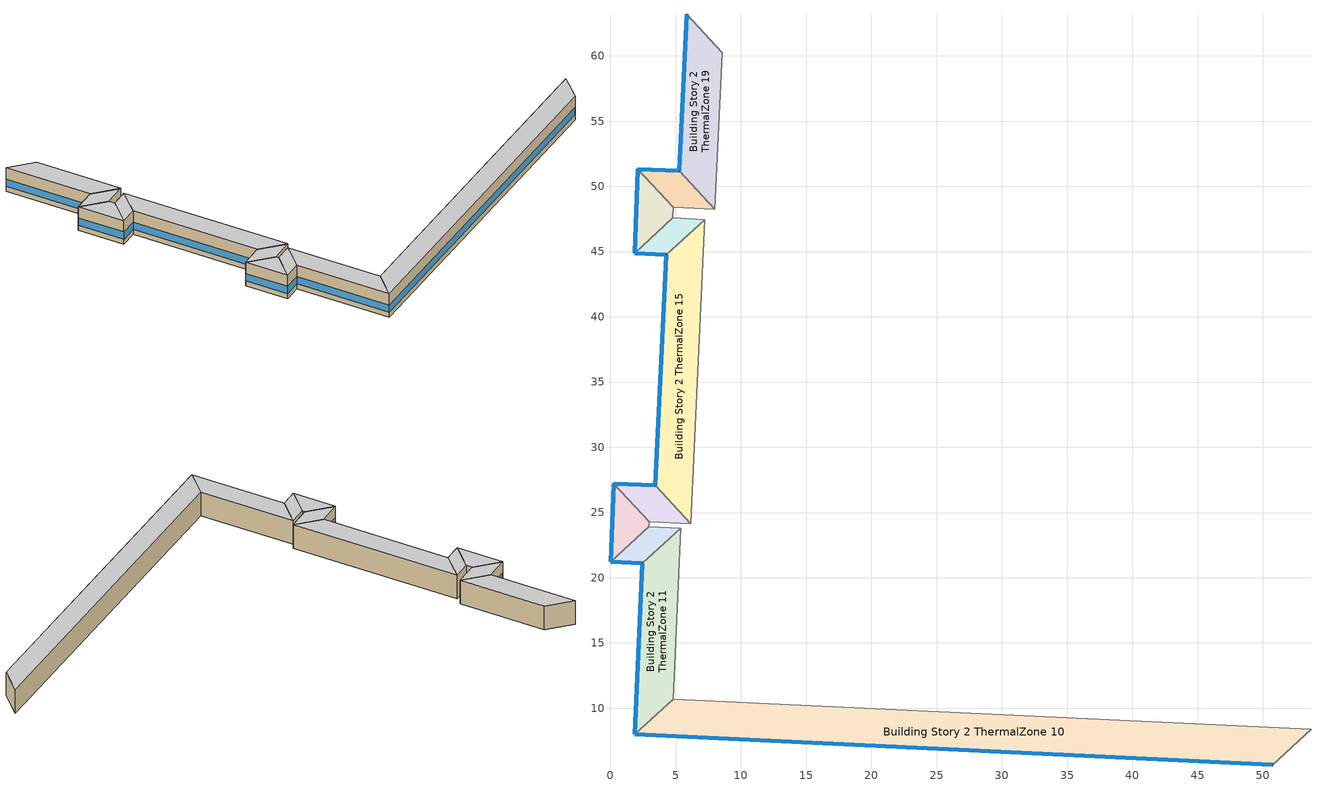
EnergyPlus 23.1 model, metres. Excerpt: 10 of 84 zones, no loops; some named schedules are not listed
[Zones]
Building Story 2 ThermalZone 10
 floor adiabatic (Typical Interior Floor): 50.74,5.66 1.84,8 4.8,10.69 53.69,8.37 z3.6
 wall outside (Typical Insulated Steel Framed Exterior Wall R-12.99): 1.84,8 50.74,5.66 z3.6:7.2
 wall adiabatic (Typical Interior Wall): 50.74,5.66 53.69,8.37 4.8,10.69 1.84,8 z3.6:7.2
 window (U 0.55 SHGC 0.25): 1.87,8 50.72,5.67 z4.36:5.44
 ceiling adiabatic (Typical Interior Ceiling): 53.69,8.37 4.8,10.69 1.84,8 50.74,5.66 z7.2
Building Story 2 ThermalZone 11
 floor adiabatic (Typical Interior Floor): 1.84,8 2.43,21.1 5.38,23.8 4.8,10.69 z3.6
 wall outside (Typical Insulated Steel Framed Exterior Wall R-12.99): 2.43,21.1 1.84,8 z3.6:7.2
 wall adiabatic (Typical Interior Wall): 1.84,8 4.8,10.69 5.38,23.8 2.43,21.1 z3.6:7.2
 window (U 0.55 SHGC 0.25): 2.43,21.08 1.84,8.02 z4.36:5.45
 ceiling adiabatic (Typical Interior Ceiling): 4.8,10.69 5.38,23.8 2.43,21.1 1.84,8 z7.2
Building Story 2 ThermalZone 12
 floor adiabatic (Typical Interior Floor): 2.43,21.1 0,21.21 2.95,23.91 5.38,23.8 z3.6
 wall outside (Typical Insulated Steel Framed Exterior Wall R-12.99): 0,21.21 2.43,21.1 z3.6:7.2
 wall adiabatic (Typical Interior Wall): 2.43,21.1 5.38,23.8 2.95,23.91 0,21.21 z3.6:7.2
 window (U 0.55 SHGC 0.25): 0.03,21.21 2.4,21.1 z4.36:5.47
 ceiling adiabatic (Typical Interior Ceiling): 5.38,23.8 2.95,23.91 0,21.21 2.43,21.1 z7.2
Building Story 2 ThermalZone 13
 floor adiabatic (Typical Interior Ceiling): 0,21.21 0.25,27.21 2.97,24.27 2.95,23.91 z3.6
 wall outside (Typical Insulated Steel Framed Exterior Wall R-12.99): 0.25,27.21 0,21.21 z3.6:7.2
 wall adiabatic (Typical Interior Wall): 0,21.21 2.95,23.91 2.97,24.27 0.25,27.21 z3.6:7.2
 window (U 0.55 SHGC 0.25): 0.25,27.18 0,21.24 z4.36:5.45
 ceiling adiabatic (Typical Interior Ceiling): 2.95,23.91 2.97,24.27 0.25,27.21 0,21.21 z7.2
Building Story 2 ThermalZone 14
 floor adiabatic (Typical Interior Ceiling): 0.25,27.21 3.43,27.1 6.14,24.16 2.97,24.27 z3.6
 wall outside (Typical Insulated Steel Framed Exterior Wall R-12.99): 3.43,27.1 0.25,27.21 z3.6:7.2
 wall adiabatic (Typical Interior Wall): 0.25,27.21 2.97,24.27 6.14,24.16 3.43,27.1 z3.6:7.2
 window (U 0.55 SHGC 0.25): 3.41,27.1 0.28,27.21 z4.36:5.46
 ceiling adiabatic (Typical Interior Ceiling): 2.97,24.27 6.14,24.16 3.43,27.1 0.25,27.21 z7.2
Building Story 2 ThermalZone 15
 floor adiabatic (Typical Interior Ceiling): 3.43,27.1 4.27,44.76 7.23,47.45 6.14,24.16 z3.6
 wall outside (Typical Insulated Steel Framed Exterior Wall R-12.99): 4.27,44.76 3.43,27.1 z3.6:7.2
 wall adiabatic (Typical Interior Wall): 3.43,27.1 6.14,24.16 7.23,47.45 4.27,44.76 z3.6:7.2
 window (U 0.55 SHGC 0.25): 4.27,44.73 3.43,27.12 z4.36:5.45
 ceiling adiabatic (Typical Interior Ceiling): 6.14,24.16 7.23,47.45 4.27,44.76 3.43,27.1 z7.2
Building Story 2 ThermalZone 16
 floor adiabatic (Typical Interior Ceiling): 4.27,44.76 1.84,44.87 4.79,47.57 7.23,47.45 z3.6
 wall outside (Typical Insulated Steel Framed Exterior Wall R-12.99): 1.84,44.87 4.27,44.76 z3.6:7.2
 wall adiabatic (Typical Interior Wall): 4.27,44.76 7.23,47.45 4.79,47.57 1.84,44.87 z3.6:7.2
 window (U 0.55 SHGC 0.25): 1.87,44.87 4.25,44.76 z4.36:5.47
 ceiling adiabatic (Typical Interior Ceiling): 7.23,47.45 4.79,47.57 1.84,44.87 4.27,44.76 z7.2
Building Story 2 ThermalZone 17
 floor adiabatic (Typical Interior Ceiling): 1.84,44.87 2.09,51.31 4.82,48.38 4.79,47.57 z3.6
 wall outside (Typical Insulated Steel Framed Exterior Wall R-12.99): 2.09,51.31 1.84,44.87 z3.6:7.2
 wall adiabatic (Typical Interior Wall): 1.84,44.87 4.79,47.57 4.82,48.38 2.09,51.31 z3.6:7.2
 window (U 0.55 SHGC 0.25): 2.09,51.28 1.84,44.89 z4.36:5.45
 ceiling adiabatic (Typical Interior Ceiling): 4.79,47.57 4.82,48.38 2.09,51.31 1.84,44.87 z7.2
Building Story 2 ThermalZone 18
 floor adiabatic (Typical Interior Ceiling): 2.09,51.31 5.28,51.2 7.98,48.25 4.82,48.38 z3.6
 wall outside (Typical Insulated Steel Framed Exterior Wall R-12.99): 5.28,51.2 2.09,51.31 z3.6:7.2
 wall adiabatic (Typical Interior Wall): 2.09,51.31 4.82,48.38 7.98,48.25 5.28,51.2 z3.6:7.2
 window (U 0.55 SHGC 0.25): 5.25,51.2 2.12,51.31 z4.36:5.46
 ceiling adiabatic (Typical Interior Ceiling): 4.82,48.38 7.98,48.25 5.28,51.2 2.09,51.31 z7.2
Building Story 2 ThermalZone 19
 floor adiabatic (Typical Interior Ceiling): 5.28,51.2 5.86,63.19 8.55,60.23 7.98,48.25 z3.6
 wall outside (Typical Insulated Steel Framed Exterior Wall R-12.99): 5.86,63.19 5.28,51.2 z3.6:7.2
 wall adiabatic (Typical Interior Wall): 5.28,51.2 7.98,48.25 8.55,60.23 5.86,63.19 z3.6:7.2
 window (U 0.55 SHGC 0.25): 5.86,63.17 5.28,51.22 z4.36:5.45
 ceiling adiabatic (Typical Interior Ceiling): 7.98,48.25 8.55,60.23 5.86,63.19 5.28,51.2 z7.2
[Building]
bld_25: Terrain=City
[Site:Location]
Jack Northrop Fld H_CA_USA: Latitude {deg}=41.3128; Longitude {deg}=-105.579; Time Zone {hr}=-8; Elevation {m}=21
[Site:GroundTemperature:FCfactorMethod]
18.8, 14.3, 13.6, 13.2, 13.3, 12.6, 15.3, 15.6, 17.7, 19.4, 19.7, 18.5
[Site:WaterMainsTemperature]
Calculation Method=Correlation; Annual Average Outdoor Air Temperature {C}=8.96667; Maximum Difference In Monthly Average Outdoor Air Temperatures {deltaC}=26.2
[SizingPeriod:DesignDay] Day of Month=21; Dry-Bulb Temperature Range Modifier Type=DefaultMultipliers; Humidity Condition Type=Wetbulb; Barometric Pressure {Pa}=98769; Rain Indicator=No; Snow Indicator=No; Daylight Saving Time Indicator=No; Begin Environment Reset Mode=FullResetAtBeginEnvironment
Name | Month | Day Type | Maximum Dry-Bulb Temperature {C} | Daily Dry-Bulb Temperature Range {deltaC} | Wetbulb or DewPoint at Maximum Dry-Bulb {C} | Wind Speed {m/s} | Wind Direction {deg} | Solar Model Indicator | ASHRAE Clear Sky Optical Depth for Beam Irradiance (taub) | ASHRAE Clear Sky Optical Depth for Diffuse Irradiance (taud) | Sky Clearness
Buffalo Niagara Intl Ap Ann Clg .4% Condns DB=>MWB 1 | 7 | SummerDesignDay | 30.3 | 9.3 | 21.8 | 5.7 | 240 | ASHRAETau | 0.462 | 2.001
Buffalo Niagara Intl Ap Ann Clg .4% Condns WB=>MDB 1 | 7 | SummerDesignDay | 27.8 | 9.3 | 23.8 | 5.7 | 240 | ASHRAETau | 0.462 | 2.001
Buffalo Niagara Intl Ap Ann Htg 99.6% Condns DB 1 | 1 | WinterDesignDay | -16.3 | 0 | -16.3 | 5.1 | 270 | ASHRAEClearSky |  |  | 0
[Material] Thermal Absorptance=0.9; Solar Absorptance=0.7
Name | Roughness | Thickness {m} | Conductivity {W/m-K} | Density {kg/m3} | Specific Heat {J/kg-K} | Visible Absorptance
100mm Normalweight concrete floor | MediumRough | 0.1016 | 2.31045 | 2322 | 832.557 | 0.7
25mm Stucco | Smooth | 0.0254 | 0.72 | 1856 | 840 | 0.7
5/8 in. Gypsum Board | MediumSmooth | 0.0159 | 0.16 | 800 | 1090 | 0.7
G01 13mm gypsum board | Smooth | 0.0127 | 0.160031 | 800.001 | 1090.73 | 0.5
Std Wood 6inch 1; Std Wood 6inch 2 | MediumSmooth | 0.15 | 0.12 | 540 | 1210 | 0.7
[Material:NoMass] Roughness=Smooth; Thermal Absorptance=0.9; Solar Absorptance=0.7
Name | Thermal Resistance {m2-K/W} | Visible Absorptance
CP02 CARPET PAD | 0.21648 | 0.8
Typical Insulation R-10.81 | 1.90342 | 0.7
[WindowMaterial:Gas]
Gap_1_W_0_0032: Gas Type=Air; Thickness {m}=0.0032
[WindowMaterial:Glazing] Optical Data Type=SpectralAverage; Infrared Transmittance at Normal Incidence=0; Back Side Infrared Hemispherical Emissivity=0.84; Conductivity {W/m-K}=1; Dirt Correction Factor for Solar and Visible Transmittance=1; Solar Diffusing=No
Name | Thickness {m} | Solar Transmittance at Normal Incidence | Front Side Solar Reflectance at Normal Incidence | Back Side Solar Reflectance at Normal Incidence | Visible Transmittance at Normal Incidence | Front Side Visible Reflectance at Normal Incidence | Back Side Visible Reflectance at Normal Incidence | Front Side Infrared Hemispherical Emissivity
Glass_2022F_LayerAvg | 0.0039 | 0.355897 | 0.394095 | 0.265645 | 0.677694 | 0.042734 | 0.05547 | 0.046
Glass_2175_LayerAvg | 0.0086 | 0.167758 | 0.217606 | 0.437978 | 0.416044 | 0.078729 | 0.10654 | 0.84
[Construction]
InteriorFurnishings 1: Std Wood 6inch 1
InteriorFurnishings 2: Std Wood 6inch 2
Typical Insulated Steel Framed Exterior Wall R-12.99: 25mm Stucco, 5/8 in. Gypsum Board, Typical Insulation R-10.81, 5/8 in. Gypsum Board
Typical Interior Ceiling: CP02 CARPET PAD, 100mm Normalweight concrete floor
Typical Interior Floor: 100mm Normalweight concrete floor, CP02 CARPET PAD
Typical Interior Wall: G01 13mm gypsum board, G01 13mm gypsum board
U 0.55 SHGC 0.25: Glass_2175_LayerAvg, Gap_1_W_0_0032, Glass_2022F_LayerAvg
[Zone] Multiplier=1; Part of Total Floor Area=Yes
Building Story 2 ThermalZone 10; Building Story 2 ThermalZone 11; Building Story 2 ThermalZone 12; Building Story 2 ThermalZone 13; Building Story 2 ThermalZone 14; Building Story 2 ThermalZone 15; Building Story 2 ThermalZone 16; Building Story 2 ThermalZone 17; Building Story 2 ThermalZone 18; Building Story 2 ThermalZone 19
[Space] Space Type=Story Mid Blended Space Type
Name | Zone
Building Story 2 Space 10 | Building Story 2 ThermalZone 10
Building Story 2 Space 11 | Building Story 2 ThermalZone 11
Building Story 2 Space 12 | Building Story 2 ThermalZone 12
Building Story 2 Space 13 | Building Story 2 ThermalZone 13
Building Story 2 Space 14 | Building Story 2 ThermalZone 14
Building Story 2 Space 15 | Building Story 2 ThermalZone 15
Building Story 2 Space 16 | Building Story 2 ThermalZone 16
Building Story 2 Space 17 | Building Story 2 ThermalZone 17
Building Story 2 Space 18 | Building Story 2 ThermalZone 18
Building Story 2 Space 19 | Building Story 2 ThermalZone 19
[SpaceList]
Story Mid Blended Space Type: Building Story 2 Space 4, Building Story 2 Space 11, Building Story 2 Space 20, Building Story 2 Space 16, Building Story 2 Space 5, Building Story 2 Space 17, Building Story 2 Space 15, Building Story 2 Space 19, Building Story 2 Space 18, Building Story 2 Space 14, Building Story 2 Space 7, Building Story 2 Space 13, Building Story 2 Space 10, Building Story 2 Space 12, Building Story 2 Space 9, Building Story 2 Space 6, Building Story 2 Space 3, Building Story 2 Space 2, Building Story 2 Space, Building Story 2 Space 8, Building Story 2 Space 1
[InternalMass]
Name | Construction | Zone or ZoneList | Space or SpaceList | Surface Area {m2}
Building Story 2 Space 11 SecondarySchool Classroom A  - Story Mid Mass; Building Story 2 Space 11 SecondarySchool Classroom C  - Story Mid Mass | InteriorFurnishings 1 | Building Story 2 ThermalZone 11 | Building Story 2 Space 11 | 16.2083
Building Story 2 Space 16 SecondarySchool Classroom A  - Story Mid Mass; Building Story 2 Space 16 SecondarySchool Classroom C  - Story Mid Mass | InteriorFurnishings 1 | Building Story 2 ThermalZone 16 | Building Story 2 Space 16 | 3.01833
Building Story 2 Space 17 SecondarySchool Classroom A  - Story Mid Mass; Building Story 2 Space 17 SecondarySchool Classroom C  - Story Mid Mass | InteriorFurnishings 1 | Building Story 2 ThermalZone 17 | Building Story 2 Space 17 | 4.48636
Building Story 2 Space 15 SecondarySchool Classroom A  - Story Mid Mass; Building Story 2 Space 15 SecondarySchool Classroom C  - Story Mid Mass | InteriorFurnishings 1 | Building Story 2 ThermalZone 15 | Building Story 2 Space 15 | 25.3657
Building Story 2 Space 19 SecondarySchool Classroom A  - Story Mid Mass; Building Story 2 Space 19 SecondarySchool Classroom C  - Story Mid Mass | InteriorFurnishings 1 | Building Story 2 ThermalZone 19 | Building Story 2 Space 19 | 14.8504
Building Story 2 Space 18 SecondarySchool Classroom A  - Story Mid Mass; Building Story 2 Space 18 SecondarySchool Classroom C  - Story Mid Mass | InteriorFurnishings 1 | Building Story 2 ThermalZone 18 | Building Story 2 Space 18 | 3.92964
Building Story 2 Space 14 SecondarySchool Classroom A  - Story Mid Mass; Building Story 2 Space 14 SecondarySchool Classroom C  - Story Mid Mass | InteriorFurnishings 1 | Building Story 2 ThermalZone 14 | Building Story 2 Space 14 | 3.93862
Building Story 2 Space 13 SecondarySchool Classroom A  - Story Mid Mass; Building Story 2 Space 13 SecondarySchool Classroom C  - Story Mid Mass | InteriorFurnishings 1 | Building Story 2 ThermalZone 13 | Building Story 2 Space 13 | 3.9371
Building Story 2 Space 10 SecondarySchool Classroom A  - Story Mid Mass; Building Story 2 Space 10 SecondarySchool Classroom C  - Story Mid Mass | InteriorFurnishings 1 | Building Story 2 ThermalZone 10 | Building Story 2 Space 10 | 60.6122
Building Story 2 Space 12 SecondarySchool Classroom A  - Story Mid Mass; Building Story 2 Space 12 SecondarySchool Classroom C  - Story Mid Mass | InteriorFurnishings 1 | Building Story 2 ThermalZone 12 | Building Story 2 Space 12 | 3.00847
Building Story 2 Space 11 SecondarySchool Classroom A end_a - Story Mid Mass; Building Story 2 Space 11 SecondarySchool Classroom C end_a - Story Mid Mass | InteriorFurnishings 1 | Building Story 2 ThermalZone 11 | Building Story 2 Space 11 | 1.27225
Building Story 2 Space 16 SecondarySchool Classroom A end_a - Story Mid Mass; Building Story 2 Space 16 SecondarySchool Classroom C end_a - Story Mid Mass | InteriorFurnishings 1 | Building Story 2 ThermalZone 16 | Building Story 2 Space 16 | 0.236921
Building Story 2 Space 17 SecondarySchool Classroom A end_a - Story Mid Mass; Building Story 2 Space 17 SecondarySchool Classroom C end_a - Story Mid Mass | InteriorFurnishings 1 | Building Story 2 ThermalZone 17 | Building Story 2 Space 17 | 0.352152
Building Story 2 Space 15 SecondarySchool Classroom A end_a - Story Mid Mass; Building Story 2 Space 15 SecondarySchool Classroom C end_a - Story Mid Mass | InteriorFurnishings 1 | Building Story 2 ThermalZone 15 | Building Story 2 Space 15 | 1.99106
Building Story 2 Space 19 SecondarySchool Classroom A end_a - Story Mid Mass; Building Story 2 Space 19 SecondarySchool Classroom C end_a - Story Mid Mass | InteriorFurnishings 1 | Building Story 2 ThermalZone 19 | Building Story 2 Space 19 | 1.16567
Building Story 2 Space 18 SecondarySchool Classroom A end_a - Story Mid Mass; Building Story 2 Space 18 SecondarySchool Classroom C end_a - Story Mid Mass | InteriorFurnishings 1 | Building Story 2 ThermalZone 18 | Building Story 2 Space 18 | 0.308453
Building Story 2 Space 14 SecondarySchool Classroom A end_a - Story Mid Mass; Building Story 2 Space 14 SecondarySchool Classroom C end_a - Story Mid Mass | InteriorFurnishings 1 | Building Story 2 ThermalZone 14 | Building Story 2 Space 14 | 0.309158
Building Story 2 Space 13 SecondarySchool Classroom A end_a - Story Mid Mass; Building Story 2 Space 13 SecondarySchool Classroom C end_a - Story Mid Mass | InteriorFurnishings 1 | Building Story 2 ThermalZone 13 | Building Story 2 Space 13 | 0.309039
Building Story 2 Space 10 SecondarySchool Classroom A end_a - Story Mid Mass; Building Story 2 Space 10 SecondarySchool Classroom C end_a - Story Mid Mass | InteriorFurnishings 1 | Building Story 2 ThermalZone 10 | Building Story 2 Space 10 | 4.7577
Building Story 2 Space 12 SecondarySchool Classroom A end_a - Story Mid Mass; Building Story 2 Space 12 SecondarySchool Classroom C end_a - Story Mid Mass | InteriorFurnishings 1 | Building Story 2 ThermalZone 12 | Building Story 2 Space 12 | 0.236147
Building Story 2 Space 11 SecondarySchool Corridor B  - Story Mid Mass | InteriorFurnishings 1 | Building Story 2 ThermalZone 11 | Building Story 2 Space 11 | 22.8547
Building Story 2 Space 16 SecondarySchool Corridor B  - Story Mid Mass | InteriorFurnishings 1 | Building Story 2 ThermalZone 16 | Building Story 2 Space 16 | 4.25603
Building Story 2 Space 17 SecondarySchool Corridor B  - Story Mid Mass | InteriorFurnishings 1 | Building Story 2 ThermalZone 17 | Building Story 2 Space 17 | 6.32604
Building Story 2 Space 15 SecondarySchool Corridor B  - Story Mid Mass | InteriorFurnishings 1 | Building Story 2 ThermalZone 15 | Building Story 2 Space 15 | 35.7672
Building Story 2 Space 19 SecondarySchool Corridor B  - Story Mid Mass | InteriorFurnishings 1 | Building Story 2 ThermalZone 19 | Building Story 2 Space 19 | 20.94
Building Story 2 Space 18 SecondarySchool Corridor B  - Story Mid Mass | InteriorFurnishings 1 | Building Story 2 ThermalZone 18 | Building Story 2 Space 18 | 5.54103
Building Story 2 Space 14 SecondarySchool Corridor B  - Story Mid Mass | InteriorFurnishings 1 | Building Story 2 ThermalZone 14 | Building Story 2 Space 14 | 5.5537
Building Story 2 Space 13 SecondarySchool Corridor B  - Story Mid Mass | InteriorFurnishings 1 | Building Story 2 ThermalZone 13 | Building Story 2 Space 13 | 5.55155
Building Story 2 Space 10 SecondarySchool Corridor B  - Story Mid Mass | InteriorFurnishings 1 | Building Story 2 ThermalZone 10 | Building Story 2 Space 10 | 85.4671
Building Story 2 Space 12 SecondarySchool Corridor B  - Story Mid Mass | InteriorFurnishings 1 | Building Story 2 ThermalZone 12 | Building Story 2 Space 12 | 4.24214
Building Story 2 Space 11 SecondarySchool Corridor B end_a - Story Mid Mass | InteriorFurnishings 1 | Building Story 2 ThermalZone 11 | Building Story 2 Space 11 | 1.79396
Building Story 2 Space 16 SecondarySchool Corridor B end_a - Story Mid Mass | InteriorFurnishings 1 | Building Story 2 ThermalZone 16 | Building Story 2 Space 16 | 0.334073
Building Story 2 Space 17 SecondarySchool Corridor B end_a - Story Mid Mass | InteriorFurnishings 1 | Building Story 2 ThermalZone 17 | Building Story 2 Space 17 | 0.496557
Building Story 2 Space 15 SecondarySchool Corridor B end_a - Story Mid Mass | InteriorFurnishings 1 | Building Story 2 ThermalZone 15 | Building Story 2 Space 15 | 2.80752
Building Story 2 Space 19 SecondarySchool Corridor B end_a - Story Mid Mass | InteriorFurnishings 1 | Building Story 2 ThermalZone 19 | Building Story 2 Space 19 | 1.64367
Building Story 2 Space 18 SecondarySchool Corridor B end_a - Story Mid Mass | InteriorFurnishings 1 | Building Story 2 ThermalZone 18 | Building Story 2 Space 18 | 0.434938
Building Story 2 Space 14 SecondarySchool Corridor B end_a - Story Mid Mass | InteriorFurnishings 1 | Building Story 2 ThermalZone 14 | Building Story 2 Space 14 | 0.435933
Building Story 2 Space 13 SecondarySchool Corridor B end_a - Story Mid Mass | InteriorFurnishings 1 | Building Story 2 ThermalZone 13 | Building Story 2 Space 13 | 0.435764
Building Story 2 Space 10 SecondarySchool Corridor B end_a - Story Mid Mass | InteriorFurnishings 1 | Building Story 2 ThermalZone 10 | Building Story 2 Space 10 | 6.70866
Building Story 2 Space 12 SecondarySchool Corridor B end_a - Story Mid Mass | InteriorFurnishings 1 | Building Story 2 ThermalZone 12 | Building Story 2 Space 12 | 0.332983
Building Story 2 Space 11 SecondarySchool Gym A  - Story Mid Mass; Building Story 2 Space 11 SecondarySchool Gym C  - Story Mid Mass | InteriorFurnishings 1 | Building Story 2 ThermalZone 11 | Building Story 2 Space 11 | 0.906432
Building Story 2 Space 16 SecondarySchool Gym A  - Story Mid Mass; Building Story 2 Space 16 SecondarySchool Gym C  - Story Mid Mass | InteriorFurnishings 1 | Building Story 2 ThermalZone 16 | Building Story 2 Space 16 | 0.168797
Building Story 2 Space 17 SecondarySchool Gym A  - Story Mid Mass; Building Story 2 Space 17 SecondarySchool Gym C  - Story Mid Mass | InteriorFurnishings 1 | Building Story 2 ThermalZone 17 | Building Story 2 Space 17 | 0.250895
Building Story 2 Space 15 SecondarySchool Gym A  - Story Mid Mass; Building Story 2 Space 15 SecondarySchool Gym C  - Story Mid Mass | InteriorFurnishings 1 | Building Story 2 ThermalZone 15 | Building Story 2 Space 15 | 1.41855
Building Story 2 Space 19 SecondarySchool Gym A  - Story Mid Mass; Building Story 2 Space 19 SecondarySchool Gym C  - Story Mid Mass | InteriorFurnishings 1 | Building Story 2 ThermalZone 19 | Building Story 2 Space 19 | 0.830495
Building Story 2 Space 18 SecondarySchool Gym A  - Story Mid Mass; Building Story 2 Space 18 SecondarySchool Gym C  - Story Mid Mass | InteriorFurnishings 1 | Building Story 2 ThermalZone 18 | Building Story 2 Space 18 | 0.219761
Building Story 2 Space 14 SecondarySchool Gym A  - Story Mid Mass; Building Story 2 Space 14 SecondarySchool Gym C  - Story Mid Mass | InteriorFurnishings 1 | Building Story 2 ThermalZone 14 | Building Story 2 Space 14 | 0.220264
Building Story 2 Space 13 SecondarySchool Gym A  - Story Mid Mass; Building Story 2 Space 13 SecondarySchool Gym C  - Story Mid Mass | InteriorFurnishings 1 | Building Story 2 ThermalZone 13 | Building Story 2 Space 13 | 0.220178
Building Story 2 Space 10 SecondarySchool Gym A  - Story Mid Mass; Building Story 2 Space 10 SecondarySchool Gym C  - Story Mid Mass | InteriorFurnishings 1 | Building Story 2 ThermalZone 10 | Building Story 2 Space 10 | 3.38968
Building Story 2 Space 12 SecondarySchool Gym A  - Story Mid Mass; Building Story 2 Space 12 SecondarySchool Gym C  - Story Mid Mass | InteriorFurnishings 1 | Building Story 2 ThermalZone 12 | Building Story 2 Space 12 | 0.168246
Building Story 2 Space 11 SecondarySchool Gym A end_b - Story Mid Mass; Building Story 2 Space 11 SecondarySchool Gym C end_b - Story Mid Mass | InteriorFurnishings 1 | Building Story 2 ThermalZone 11 | Building Story 2 Space 11 | 0.380009
Building Story 2 Space 16 SecondarySchool Gym A end_b - Story Mid Mass; Building Story 2 Space 16 SecondarySchool Gym C end_b - Story Mid Mass | InteriorFurnishings 1 | Building Story 2 ThermalZone 16 | Building Story 2 Space 16 | 0.0707659
Building Story 2 Space 17 SecondarySchool Gym A end_b - Story Mid Mass; Building Story 2 Space 17 SecondarySchool Gym C end_b - Story Mid Mass | InteriorFurnishings 1 | Building Story 2 ThermalZone 17 | Building Story 2 Space 17 | 0.105184
Building Story 2 Space 15 SecondarySchool Gym A end_b - Story Mid Mass; Building Story 2 Space 15 SecondarySchool Gym C end_b - Story Mid Mass | InteriorFurnishings 1 | Building Story 2 ThermalZone 15 | Building Story 2 Space 15 | 0.594709
Building Story 2 Space 19 SecondarySchool Gym A end_b - Story Mid Mass; Building Story 2 Space 19 SecondarySchool Gym C end_b - Story Mid Mass | InteriorFurnishings 1 | Building Story 2 ThermalZone 19 | Building Story 2 Space 19 | 0.348174
Building Story 2 Space 18 SecondarySchool Gym A end_b - Story Mid Mass; Building Story 2 Space 18 SecondarySchool Gym C end_b - Story Mid Mass | InteriorFurnishings 1 | Building Story 2 ThermalZone 18 | Building Story 2 Space 18 | 0.0921318
Building Story 2 Space 14 SecondarySchool Gym A end_b - Story Mid Mass; Building Story 2 Space 14 SecondarySchool Gym C end_b - Story Mid Mass | InteriorFurnishings 1 | Building Story 2 ThermalZone 14 | Building Story 2 Space 14 | 0.0923425
Building Story 2 Space 13 SecondarySchool Gym A end_b - Story Mid Mass; Building Story 2 Space 13 SecondarySchool Gym C end_b - Story Mid Mass | InteriorFurnishings 1 | Building Story 2 ThermalZone 13 | Building Story 2 Space 13 | 0.0923067
Building Story 2 Space 10 SecondarySchool Gym A end_b - Story Mid Mass; Building Story 2 Space 10 SecondarySchool Gym C end_b - Story Mid Mass | InteriorFurnishings 1 | Building Story 2 ThermalZone 10 | Building Story 2 Space 10 | 1.42108
Building Story 2 Space 12 SecondarySchool Gym A end_b - Story Mid Mass; Building Story 2 Space 12 SecondarySchool Gym C end_b - Story Mid Mass | InteriorFurnishings 1 | Building Story 2 ThermalZone 12 | Building Story 2 Space 12 | 0.0705348
Building Story 2 Space 11 SecondarySchool Gym B  - Story Mid Mass | InteriorFurnishings 1 | Building Story 2 ThermalZone 11 | Building Story 2 Space 11 | 8.53564
Building Story 2 Space 16 SecondarySchool Gym B  - Story Mid Mass | InteriorFurnishings 1 | Building Story 2 ThermalZone 16 | Building Story 2 Space 16 | 1.58952
Building Story 2 Space 17 SecondarySchool Gym B  - Story Mid Mass | InteriorFurnishings 1 | Building Story 2 ThermalZone 17 | Building Story 2 Space 17 | 2.36261
Building Story 2 Space 15 SecondarySchool Gym B  - Story Mid Mass | InteriorFurnishings 1 | Building Story 2 ThermalZone 15 | Building Story 2 Space 15 | 13.3581
Building Story 2 Space 19 SecondarySchool Gym B  - Story Mid Mass | InteriorFurnishings 1 | Building Story 2 ThermalZone 19 | Building Story 2 Space 19 | 7.82056
Building Story 2 Space 18 SecondarySchool Gym B  - Story Mid Mass | InteriorFurnishings 1 | Building Story 2 ThermalZone 18 | Building Story 2 Space 18 | 2.06943
Building Story 2 Space 14 SecondarySchool Gym B  - Story Mid Mass | InteriorFurnishings 1 | Building Story 2 ThermalZone 14 | Building Story 2 Space 14 | 2.07416
Building Story 2 Space 13 SecondarySchool Gym B  - Story Mid Mass | InteriorFurnishings 1 | Building Story 2 ThermalZone 13 | Building Story 2 Space 13 | 2.07336
Building Story 2 Space 10 SecondarySchool Gym B  - Story Mid Mass | InteriorFurnishings 1 | Building Story 2 ThermalZone 10 | Building Story 2 Space 10 | 31.9197
Building Story 2 Space 12 SecondarySchool Gym B  - Story Mid Mass | InteriorFurnishings 1 | Building Story 2 ThermalZone 12 | Building Story 2 Space 12 | 1.58433
Building Story 2 Space 11 SecondarySchool Gym B end_b - Story Mid Mass | InteriorFurnishings 1 | Building Story 2 ThermalZone 11 | Building Story 2 Space 11 | 3.57845
Building Story 2 Space 16 SecondarySchool Gym B end_b - Story Mid Mass | InteriorFurnishings 1 | Building Story 2 ThermalZone 16 | Building Story 2 Space 16 | 0.666384
Building Story 2 Space 17 SecondarySchool Gym B end_b - Story Mid Mass | InteriorFurnishings 1 | Building Story 2 ThermalZone 17 | Building Story 2 Space 17 | 0.990493
Building Story 2 Space 15 SecondarySchool Gym B end_b - Story Mid Mass | InteriorFurnishings 1 | Building Story 2 ThermalZone 15 | Building Story 2 Space 15 | 5.60021
Building Story 2 Space 19 SecondarySchool Gym B end_b - Story Mid Mass | InteriorFurnishings 1 | Building Story 2 ThermalZone 19 | Building Story 2 Space 19 | 3.27866
Building Story 2 Space 18 SecondarySchool Gym B end_b - Story Mid Mass | InteriorFurnishings 1 | Building Story 2 ThermalZone 18 | Building Story 2 Space 18 | 0.867581
Building Story 2 Space 14 SecondarySchool Gym B end_b - Story Mid Mass | InteriorFurnishings 1 | Building Story 2 ThermalZone 14 | Building Story 2 Space 14 | 0.869565
Building Story 2 Space 13 SecondarySchool Gym B end_b - Story Mid Mass | InteriorFurnishings 1 | Building Story 2 ThermalZone 13 | Building Story 2 Space 13 | 0.869228
Building Story 2 Space 10 SecondarySchool Gym B end_b - Story Mid Mass | InteriorFurnishings 1 | Building Story 2 ThermalZone 10 | Building Story 2 Space 10 | 13.3819
Building Story 2 Space 12 SecondarySchool Gym B end_b - Story Mid Mass | InteriorFurnishings 1 | Building Story 2 ThermalZone 12 | Building Story 2 Space 12 | 0.664208
Building Story 2 Space 10 Mass | InteriorFurnishings 2 | Building Story 2 ThermalZone 10 | Building Story 2 Space 10 | 277.839
Building Story 2 Space 11 Mass | InteriorFurnishings 2 | Building Story 2 ThermalZone 11 | Building Story 2 Space 11 | 74.2967
Building Story 2 Space 12 Mass | InteriorFurnishings 2 | Building Story 2 ThermalZone 12 | Building Story 2 Space 12 | 13.7905
Building Story 2 Space 13 Mass | InteriorFurnishings 2 | Building Story 2 ThermalZone 13 | Building Story 2 Space 13 | 18.0471
Building Story 2 Space 14 Mass | InteriorFurnishings 2 | Building Story 2 ThermalZone 14 | Building Story 2 Space 14 | 18.0541
Building Story 2 Space 15 Mass | InteriorFurnishings 2 | Building Story 2 ThermalZone 15 | Building Story 2 Space 15 | 116.273
Building Story 2 Space 16 Mass | InteriorFurnishings 2 | Building Story 2 ThermalZone 16 | Building Story 2 Space 16 | 13.8356
Building Story 2 Space 17 Mass | InteriorFurnishings 2 | Building Story 2 ThermalZone 17 | Building Story 2 Space 17 | 20.5649
Building Story 2 Space 18 Mass | InteriorFurnishings 2 | Building Story 2 ThermalZone 18 | Building Story 2 Space 18 | 18.013
Building Story 2 Space 19 Mass | InteriorFurnishings 2 | Building Story 2 ThermalZone 19 | Building Story 2 Space 19 | 68.0724
[Lights] Zone or ZoneList or Space or SpaceList=Story Mid Blended Space Type; Design Level Calculation Method=Watts/Area; Return Air Fraction=0; Fraction Radiant=0.37; Fraction Visible=0.2; Fraction Replaceable=1
Name | Schedule | Watts per Zone Floor Area {W/m2}
SecondarySchool Classroom Lights 1 | SchoolSecondary BLDG_LIGHT_CLASSROOM_SCH_2013 | 6.28069
SecondarySchool Corridor Lights 1 | SchoolSecondary BLDG_LIGHT_CORRIDOR_SCH_2013 | 2.35688
SecondarySchool Gym Lights 2 | SchoolSecondary BLDG_LIGHT_GYM_SCH_2013 | 1.53202
[People] Zone or ZoneList or Space or SpaceList=Story Mid Blended Space Type; Number of People Calculation Method=People/Area; Fraction Radiant=0.3; Activity Level Schedule=SchoolSecondary ACTIVITY_SCH; Enable ASHRAE 55 Comfort Warnings=Yes; Mean Radiant Temperature Calculation Type=ZoneAveraged; Work Efficiency Schedule=Work Efficiency Schedule; Clothing Insulation Schedule=Clothing Schedule; Air Velocity Schedule=Air Velocity Schedule; Thermal Comfort Model 1 Type=Fanger
Name | Number of People Schedule | People per Floor Area {person/m2}
SecondarySchool Classroom People 1 | SchoolSecondary BLDG_OCC_SCH | 0.177277
SecondarySchool Gym People 2 | SchoolSecondary BLDG_OCC_SCH_Gym | 0.0638343
[ElectricEquipment] Zone or ZoneList or Space or SpaceList=Story Mid Blended Space Type; Schedule=SchoolSecondary BLDG_EQUIP_SCH_2013; Design Level Calculation Method=Watts/Area; Fraction Latent=0; Fraction Radiant=0.5; Fraction Lost=0
Name | Watts per Zone Floor Area {W/m2}
SecondarySchool Classroom Elec Equip 1 | 4.70545
SecondarySchool Corridor Elec Equip 1 | 1.32128
SecondarySchool Gym Elec Equip 2 | 0.978793
[ZoneInfiltration:DesignFlowRate] Zone or ZoneList or Space or SpaceList=Story Mid Blended Space Type; Schedule=Always On Discrete; Design Flow Rate Calculation Method=Flow/ExteriorArea; Constant Term Coefficient=0; Temperature Term Coefficient=0; Velocity Term Coefficient=0.224; Velocity Squared Term Coefficient=0
Name | Flow Rate per Exterior Surface Area {m3/s-m2}
SecondarySchool Classroom A  - Story Mid Infiltration; SecondarySchool Classroom C  - Story Mid Infiltration | 0.000127116
SecondarySchool Classroom A end_a - Story Mid Infiltration; SecondarySchool Classroom C end_a - Story Mid Infiltration | 4.33833e-05
SecondarySchool Corridor B end_a - Story Mid Infiltration | 4.71038e-05
SecondarySchool Gym A  - Story Mid Infiltration; SecondarySchool Gym C  - Story Mid Infiltration | 2.38001e-05
SecondarySchool Gym A end_b - Story Mid Infiltration; SecondarySchool Gym C end_b - Story Mid Infiltration | 1.99557e-05
SecondarySchool Gym B end_b - Story Mid Infiltration | 9.39589e-05
[Daylighting:Controls] Lighting Control Type=Stepped; Minimum Input Power Fraction for Continuous or ContinuousOff Dimming Control=0.3; Minimum Light Output Fraction for Continuous or ContinuousOff Dimming Control=0.2; Number of Stepped Control Steps=3; Probability Lighting will be Reset When Needed in Manual Stepped Control=1; Glare Calculation Azimuth Angle of View Direction Clockwise from Zone y-Axis {deg}=-0; Maximum Allowable Discomfort Glare Index=22; Illuminance Setpoint at Reference Point 1 {lux}=215; Illuminance Setpoint at Reference Point 2 {lux}=215
Name | Zone or Space | Glare Calculation Daylighting Reference Point | Daylighting Reference Point 1 | Fraction of Lights Controlled by Reference Point 1 | Daylighting Reference Point 2 | Fraction of Lights Controlled by Reference Point 2
Building Story 2 ThermalZone 10 DaylightingControls | Building Story 2 ThermalZone 10 | Building Story 2 Space 10 Daylt Sensor 1 | Building Story 2 Space 10 Daylt Sensor 1 | 0.646 | Building Story 2 Space 10 Daylt Sensor 2 | 0.34
Building Story 2 ThermalZone 11 DaylightingControls | Building Story 2 ThermalZone 11 | Building Story 2 Space 11 Daylt Sensor 1 | Building Story 2 Space 11 Daylt Sensor 1 | 0.64 | Building Story 2 Space 11 Daylt Sensor 2 | 0.31
Building Story 2 ThermalZone 15 DaylightingControls | Building Story 2 ThermalZone 15 | Building Story 2 Space 15 Daylt Sensor 1 | Building Story 2 Space 15 Daylt Sensor 1 | 0.604 | Building Story 2 Space 15 Daylt Sensor 2 | 0.332
Building Story 2 ThermalZone 19 DaylightingControls | Building Story 2 ThermalZone 19 | Building Story 2 Space 19 Daylt Sensor 1 | Building Story 2 Space 19 Daylt Sensor 1 | 0.638 | Building Story 2 Space 19 Daylt Sensor 2 | 0.308
[Exterior:Lights] Control Option=AstronomicalClock
Name | Schedule | Design Level {W}
Building Facades | Schedule Ruleset 1 | 1284.38
Main Entries | Schedule Ruleset 2 | 422.308
Other Doors | Schedule Ruleset 2 | 939.635
Parking Areas and Drives | Schedule Ruleset 2 | 16806.6
[Schedule:Week:Daily]
SchoolSecondary BLDG_LIGHT_CLASSROOM_SCH_2013 Week Rule - Jan1-Jan3: SchoolSecondary BLDG_LIGHT_CLASSROOM_SCH_2013 Wkdy Day, SchoolSecondary BLDG_LIGHT_CLASSROOM_SCH_2013 Wkdy Day, SchoolSecondary BLDG_LIGHT_CLASSROOM_SCH_2013 Wkdy Day, SchoolSecondary BLDG_LIGHT_CLASSROOM_SCH_2013 Wkdy Day, SchoolSecondary BLDG_LIGHT_CLASSROOM_SCH_2013 Wkdy Day, SchoolSecondary BLDG_LIGHT_CLASSROOM_SCH_2013 Wkdy Day, SchoolSecondary BLDG_LIGHT_CLASSROOM_SCH_2013 Wknd Day, SchoolSecondary BLDG_LIGHT_CLASSROOM_SCH_2013 Default, SchoolSecondary BLDG_LIGHT_CLASSROOM_SCH_2013 Summer Design Day, SchoolSecondary BLDG_LIGHT_CLASSROOM_SCH_2013 Winter Design Day, SchoolSecondary BLDG_LIGHT_CLASSROOM_SCH_2013 Default, SchoolSecondary BLDG_LIGHT_CLASSROOM_SCH_2013 Default
SchoolSecondary BLDG_LIGHT_CLASSROOM_SCH_2013 Week Rule - Jan4-Jun27: SchoolSecondary BLDG_LIGHT_CLASSROOM_SCH_2013 Wknd Day, SchoolSecondary BLDG_LIGHT_CLASSROOM_SCH_2013 Wkdy Day, SchoolSecondary BLDG_LIGHT_CLASSROOM_SCH_2013 Wkdy Day, SchoolSecondary BLDG_LIGHT_CLASSROOM_SCH_2013 Wkdy Day, SchoolSecondary BLDG_LIGHT_CLASSROOM_SCH_2013 Wkdy Day, SchoolSecondary BLDG_LIGHT_CLASSROOM_SCH_2013 Wkdy Day, SchoolSecondary BLDG_LIGHT_CLASSROOM_SCH_2013 Wknd Day, SchoolSecondary BLDG_LIGHT_CLASSROOM_SCH_2013 Default, SchoolSecondary BLDG_LIGHT_CLASSROOM_SCH_2013 Summer Design Day, SchoolSecondary BLDG_LIGHT_CLASSROOM_SCH_2013 Winter Design Day, SchoolSecondary BLDG_LIGHT_CLASSROOM_SCH_2013 Default, SchoolSecondary BLDG_LIGHT_CLASSROOM_SCH_2013 Default
SchoolSecondary BLDG_LIGHT_CLASSROOM_SCH_2013 Week Rule - Jun28-Jul4: SchoolSecondary BLDG_LIGHT_CLASSROOM_SCH_2013 Wknd Day, SchoolSecondary BLDG_LIGHT_CLASSROOM_SCH_2013 Wkdy Day, SchoolSecondary BLDG_LIGHT_CLASSROOM_SCH_2013 Wkdy Day, SchoolSecondary BLDG_LIGHT_CLASSROOM_SCH_2013 Wkdy Day 1, SchoolSecondary BLDG_LIGHT_CLASSROOM_SCH_2013 Wkdy Day 1, SchoolSecondary BLDG_LIGHT_CLASSROOM_SCH_2013 Wkdy Day 1, SchoolSecondary BLDG_LIGHT_CLASSROOM_SCH_2013 Wknd Day 1, SchoolSecondary BLDG_LIGHT_CLASSROOM_SCH_2013 Default, SchoolSecondary BLDG_LIGHT_CLASSROOM_SCH_2013 Summer Design Day, SchoolSecondary BLDG_LIGHT_CLASSROOM_SCH_2013 Winter Design Day, SchoolSecondary BLDG_LIGHT_CLASSROOM_SCH_2013 Default, SchoolSecondary BLDG_LIGHT_CLASSROOM_SCH_2013 Default
SchoolSecondary BLDG_LIGHT_CLASSROOM_SCH_2013 Week Rule - Jul5-Aug29: SchoolSecondary BLDG_LIGHT_CLASSROOM_SCH_2013 Wknd Day 1, SchoolSecondary BLDG_LIGHT_CLASSROOM_SCH_2013 Wkdy Day 1, SchoolSecondary BLDG_LIGHT_CLASSROOM_SCH_2013 Wkdy Day 1, SchoolSecondary BLDG_LIGHT_CLASSROOM_SCH_2013 Wkdy Day 1, SchoolSecondary BLDG_LIGHT_CLASSROOM_SCH_2013 Wkdy Day 1, SchoolSecondary BLDG_LIGHT_CLASSROOM_SCH_2013 Wkdy Day 1, SchoolSecondary BLDG_LIGHT_CLASSROOM_SCH_2013 Wknd Day 1, SchoolSecondary BLDG_LIGHT_CLASSROOM_SCH_2013 Default, SchoolSecondary BLDG_LIGHT_CLASSROOM_SCH_2013 Summer Design Day, SchoolSecondary BLDG_LIGHT_CLASSROOM_SCH_2013 Winter Design Day, SchoolSecondary BLDG_LIGHT_CLASSROOM_SCH_2013 Default, SchoolSecondary BLDG_LIGHT_CLASSROOM_SCH_2013 Default
SchoolSecondary BLDG_LIGHT_CLASSROOM_SCH_2013 Week Rule - Aug30-Sep5: SchoolSecondary BLDG_LIGHT_CLASSROOM_SCH_2013 Wknd Day 1, SchoolSecondary BLDG_LIGHT_CLASSROOM_SCH_2013 Wkdy Day 1, SchoolSecondary BLDG_LIGHT_CLASSROOM_SCH_2013 Wkdy Day 2, SchoolSecondary BLDG_LIGHT_CLASSROOM_SCH_2013 Wkdy Day 2, SchoolSecondary BLDG_LIGHT_CLASSROOM_SCH_2013 Wkdy Day 2, SchoolSecondary BLDG_LIGHT_CLASSROOM_SCH_2013 Wkdy Day 2, SchoolSecondary BLDG_LIGHT_CLASSROOM_SCH_2013 Default, SchoolSecondary BLDG_LIGHT_CLASSROOM_SCH_2013 Default, SchoolSecondary BLDG_LIGHT_CLASSROOM_SCH_2013 Summer Design Day, SchoolSecondary BLDG_LIGHT_CLASSROOM_SCH_2013 Winter Design Day, SchoolSecondary BLDG_LIGHT_CLASSROOM_SCH_2013 Default, SchoolSecondary BLDG_LIGHT_CLASSROOM_SCH_2013 Default
SchoolSecondary BLDG_LIGHT_CLASSROOM_SCH_2013 Week Rule - Sep6-Dec31: SchoolSecondary BLDG_LIGHT_CLASSROOM_SCH_2013 Default, SchoolSecondary BLDG_LIGHT_CLASSROOM_SCH_2013 Wkdy Day 2, SchoolSecondary BLDG_LIGHT_CLASSROOM_SCH_2013 Wkdy Day 2, SchoolSecondary BLDG_LIGHT_CLASSROOM_SCH_2013 Wkdy Day 2, SchoolSecondary BLDG_LIGHT_CLASSROOM_SCH_2013 Wkdy Day 2, SchoolSecondary BLDG_LIGHT_CLASSROOM_SCH_2013 Wkdy Day 2, SchoolSecondary BLDG_LIGHT_CLASSROOM_SCH_2013 Default, SchoolSecondary BLDG_LIGHT_CLASSROOM_SCH_2013 Default, SchoolSecondary BLDG_LIGHT_CLASSROOM_SCH_2013 Summer Design Day, SchoolSecondary BLDG_LIGHT_CLASSROOM_SCH_2013 Winter Design Day, SchoolSecondary BLDG_LIGHT_CLASSROOM_SCH_2013 Default, SchoolSecondary BLDG_LIGHT_CLASSROOM_SCH_2013 Default
SchoolSecondary BLDG_LIGHT_GYM_SCH_2013 Week Rule - Jan1-Jan3: SchoolSecondary BLDG_LIGHT_GYM_SCH_2013 Wkdy Day, SchoolSecondary BLDG_LIGHT_GYM_SCH_2013 Wkdy Day, SchoolSecondary BLDG_LIGHT_GYM_SCH_2013 Wkdy Day, SchoolSecondary BLDG_LIGHT_GYM_SCH_2013 Wkdy Day, SchoolSecondary BLDG_LIGHT_GYM_SCH_2013 Wkdy Day, SchoolSecondary BLDG_LIGHT_GYM_SCH_2013 Wkdy Day, SchoolSecondary BLDG_LIGHT_GYM_SCH_2013 Wknd Day, SchoolSecondary BLDG_LIGHT_GYM_SCH_2013 Default, SchoolSecondary BLDG_LIGHT_GYM_SCH_2013 Summer Design Day, SchoolSecondary BLDG_LIGHT_GYM_SCH_2013 Winter Design Day, SchoolSecondary BLDG_LIGHT_GYM_SCH_2013 Default, SchoolSecondary BLDG_LIGHT_GYM_SCH_2013 Default
SchoolSecondary BLDG_LIGHT_GYM_SCH_2013 Week Rule - Jan4-Jun27: SchoolSecondary BLDG_LIGHT_GYM_SCH_2013 Wknd Day, SchoolSecondary BLDG_LIGHT_GYM_SCH_2013 Wkdy Day, SchoolSecondary BLDG_LIGHT_GYM_SCH_2013 Wkdy Day, SchoolSecondary BLDG_LIGHT_GYM_SCH_2013 Wkdy Day, SchoolSecondary BLDG_LIGHT_GYM_SCH_2013 Wkdy Day, SchoolSecondary BLDG_LIGHT_GYM_SCH_2013 Wkdy Day, SchoolSecondary BLDG_LIGHT_GYM_SCH_2013 Wknd Day, SchoolSecondary BLDG_LIGHT_GYM_SCH_2013 Default, SchoolSecondary BLDG_LIGHT_GYM_SCH_2013 Summer Design Day, SchoolSecondary BLDG_LIGHT_GYM_SCH_2013 Winter Design Day, SchoolSecondary BLDG_LIGHT_GYM_SCH_2013 Default, SchoolSecondary BLDG_LIGHT_GYM_SCH_2013 Default
SchoolSecondary BLDG_LIGHT_GYM_SCH_2013 Week Rule - Jun28-Jul4: SchoolSecondary BLDG_LIGHT_GYM_SCH_2013 Wknd Day, SchoolSecondary BLDG_LIGHT_GYM_SCH_2013 Wkdy Day, SchoolSecondary BLDG_LIGHT_GYM_SCH_2013 Wkdy Day, SchoolSecondary BLDG_LIGHT_GYM_SCH_2013 Wkdy Day 1, SchoolSecondary BLDG_LIGHT_GYM_SCH_2013 Wkdy Day 1, SchoolSecondary BLDG_LIGHT_GYM_SCH_2013 Wkdy Day 1, SchoolSecondary BLDG_LIGHT_GYM_SCH_2013 Wknd Day 1, SchoolSecondary BLDG_LIGHT_GYM_SCH_2013 Default, SchoolSecondary BLDG_LIGHT_GYM_SCH_2013 Summer Design Day, SchoolSecondary BLDG_LIGHT_GYM_SCH_2013 Winter Design Day, SchoolSecondary BLDG_LIGHT_GYM_SCH_2013 Default, SchoolSecondary BLDG_LIGHT_GYM_SCH_2013 Default
SchoolSecondary BLDG_LIGHT_GYM_SCH_2013 Week Rule - Jul5-Aug29: SchoolSecondary BLDG_LIGHT_GYM_SCH_2013 Wknd Day 1, SchoolSecondary BLDG_LIGHT_GYM_SCH_2013 Wkdy Day 1, SchoolSecondary BLDG_LIGHT_GYM_SCH_2013 Wkdy Day 1, SchoolSecondary BLDG_LIGHT_GYM_SCH_2013 Wkdy Day 1, SchoolSecondary BLDG_LIGHT_GYM_SCH_2013 Wkdy Day 1, SchoolSecondary BLDG_LIGHT_GYM_SCH_2013 Wkdy Day 1, SchoolSecondary BLDG_LIGHT_GYM_SCH_2013 Wknd Day 1, SchoolSecondary BLDG_LIGHT_GYM_SCH_2013 Default, SchoolSecondary BLDG_LIGHT_GYM_SCH_2013 Summer Design Day, SchoolSecondary BLDG_LIGHT_GYM_SCH_2013 Winter Design Day, SchoolSecondary BLDG_LIGHT_GYM_SCH_2013 Default, SchoolSecondary BLDG_LIGHT_GYM_SCH_2013 Default
SchoolSecondary BLDG_LIGHT_CORRIDOR_SCH_2013 Week Rule - Jan1-Jan3: SchoolSecondary BLDG_LIGHT_CORRIDOR_SCH_2013 Wkdy Day, SchoolSecondary BLDG_LIGHT_CORRIDOR_SCH_2013 Wkdy Day, SchoolSecondary BLDG_LIGHT_CORRIDOR_SCH_2013 Wkdy Day, SchoolSecondary BLDG_LIGHT_CORRIDOR_SCH_2013 Wkdy Day, SchoolSecondary BLDG_LIGHT_CORRIDOR_SCH_2013 Wkdy Day, SchoolSecondary BLDG_LIGHT_CORRIDOR_SCH_2013 Wkdy Day, SchoolSecondary BLDG_LIGHT_CORRIDOR_SCH_2013 Wknd Day, SchoolSecondary BLDG_LIGHT_CORRIDOR_SCH_2013 Default, SchoolSecondary BLDG_LIGHT_CORRIDOR_SCH_2013 Summer Design Day, SchoolSecondary BLDG_LIGHT_CORRIDOR_SCH_2013 Winter Design Day, SchoolSecondary BLDG_LIGHT_CORRIDOR_SCH_2013 Default, SchoolSecondary BLDG_LIGHT_CORRIDOR_SCH_2013 Default
SchoolSecondary BLDG_LIGHT_CORRIDOR_SCH_2013 Week Rule - Jan4-Jun27: SchoolSecondary BLDG_LIGHT_CORRIDOR_SCH_2013 Wknd Day, SchoolSecondary BLDG_LIGHT_CORRIDOR_SCH_2013 Wkdy Day, SchoolSecondary BLDG_LIGHT_CORRIDOR_SCH_2013 Wkdy Day, SchoolSecondary BLDG_LIGHT_CORRIDOR_SCH_2013 Wkdy Day, SchoolSecondary BLDG_LIGHT_CORRIDOR_SCH_2013 Wkdy Day, SchoolSecondary BLDG_LIGHT_CORRIDOR_SCH_2013 Wkdy Day, SchoolSecondary BLDG_LIGHT_CORRIDOR_SCH_2013 Wknd Day, SchoolSecondary BLDG_LIGHT_CORRIDOR_SCH_2013 Default, SchoolSecondary BLDG_LIGHT_CORRIDOR_SCH_2013 Summer Design Day, SchoolSecondary BLDG_LIGHT_CORRIDOR_SCH_2013 Winter Design Day, SchoolSecondary BLDG_LIGHT_CORRIDOR_SCH_2013 Default, SchoolSecondary BLDG_LIGHT_CORRIDOR_SCH_2013 Default
SchoolSecondary BLDG_LIGHT_CORRIDOR_SCH_2013 Week Rule - Jun28-Jul4: SchoolSecondary BLDG_LIGHT_CORRIDOR_SCH_2013 Wknd Day, SchoolSecondary BLDG_LIGHT_CORRIDOR_SCH_2013 Wkdy Day, SchoolSecondary BLDG_LIGHT_CORRIDOR_SCH_2013 Wkdy Day, SchoolSecondary BLDG_LIGHT_CORRIDOR_SCH_2013 Wkdy Day 1, SchoolSecondary BLDG_LIGHT_CORRIDOR_SCH_2013 Wkdy Day 1, SchoolSecondary BLDG_LIGHT_CORRIDOR_SCH_2013 Wkdy Day 1, SchoolSecondary BLDG_LIGHT_CORRIDOR_SCH_2013 Wknd Day 1, SchoolSecondary BLDG_LIGHT_CORRIDOR_SCH_2013 Default, SchoolSecondary BLDG_LIGHT_CORRIDOR_SCH_2013 Summer Design Day, SchoolSecondary BLDG_LIGHT_CORRIDOR_SCH_2013 Winter Design Day, SchoolSecondary BLDG_LIGHT_CORRIDOR_SCH_2013 Default, SchoolSecondary BLDG_LIGHT_CORRIDOR_SCH_2013 Default
SchoolSecondary BLDG_LIGHT_CORRIDOR_SCH_2013 Week Rule - Jul5-Aug29: SchoolSecondary BLDG_LIGHT_CORRIDOR_SCH_2013 Wknd Day 1, SchoolSecondary BLDG_LIGHT_CORRIDOR_SCH_2013 Wkdy Day 1, SchoolSecondary BLDG_LIGHT_CORRIDOR_SCH_2013 Wkdy Day 1, SchoolSecondary BLDG_LIGHT_CORRIDOR_SCH_2013 Wkdy Day 1, SchoolSecondary BLDG_LIGHT_CORRIDOR_SCH_2013 Wkdy Day 1, SchoolSecondary BLDG_LIGHT_CORRIDOR_SCH_2013 Wkdy Day 1, SchoolSecondary BLDG_LIGHT_CORRIDOR_SCH_2013 Wknd Day 1, SchoolSecondary BLDG_LIGHT_CORRIDOR_SCH_2013 Default, SchoolSecondary BLDG_LIGHT_CORRIDOR_SCH_2013 Summer Design Day, SchoolSecondary BLDG_LIGHT_CORRIDOR_SCH_2013 Winter Design Day, SchoolSecondary BLDG_LIGHT_CORRIDOR_SCH_2013 Default, SchoolSecondary BLDG_LIGHT_CORRIDOR_SCH_2013 Default
SchoolSecondary BLDG_LIGHT_CORRIDOR_SCH_2013 Week Rule - Aug30-Sep5: SchoolSecondary BLDG_LIGHT_CORRIDOR_SCH_2013 Wknd Day 1, SchoolSecondary BLDG_LIGHT_CORRIDOR_SCH_2013 Wkdy Day 1, SchoolSecondary BLDG_LIGHT_CORRIDOR_SCH_2013 Wkdy Day 2, SchoolSecondary BLDG_LIGHT_CORRIDOR_SCH_2013 Wkdy Day 2, SchoolSecondary BLDG_LIGHT_CORRIDOR_SCH_2013 Wkdy Day 2, SchoolSecondary BLDG_LIGHT_CORRIDOR_SCH_2013 Wkdy Day 2, SchoolSecondary BLDG_LIGHT_CORRIDOR_SCH_2013 Default, SchoolSecondary BLDG_LIGHT_CORRIDOR_SCH_2013 Default, SchoolSecondary BLDG_LIGHT_CORRIDOR_SCH_2013 Summer Design Day, SchoolSecondary BLDG_LIGHT_CORRIDOR_SCH_2013 Winter Design Day, SchoolSecondary BLDG_LIGHT_CORRIDOR_SCH_2013 Default, SchoolSecondary BLDG_LIGHT_CORRIDOR_SCH_2013 Default
SchoolSecondary BLDG_LIGHT_CORRIDOR_SCH_2013 Week Rule - Sep6-Dec31: SchoolSecondary BLDG_LIGHT_CORRIDOR_SCH_2013 Default, SchoolSecondary BLDG_LIGHT_CORRIDOR_SCH_2013 Wkdy Day 2, SchoolSecondary BLDG_LIGHT_CORRIDOR_SCH_2013 Wkdy Day 2, SchoolSecondary BLDG_LIGHT_CORRIDOR_SCH_2013 Wkdy Day 2, SchoolSecondary BLDG_LIGHT_CORRIDOR_SCH_2013 Wkdy Day 2, SchoolSecondary BLDG_LIGHT_CORRIDOR_SCH_2013 Wkdy Day 2, SchoolSecondary BLDG_LIGHT_CORRIDOR_SCH_2013 Default, SchoolSecondary BLDG_LIGHT_CORRIDOR_SCH_2013 Default, SchoolSecondary BLDG_LIGHT_CORRIDOR_SCH_2013 Summer Design Day, SchoolSecondary BLDG_LIGHT_CORRIDOR_SCH_2013 Winter Design Day, SchoolSecondary BLDG_LIGHT_CORRIDOR_SCH_2013 Default, SchoolSecondary BLDG_LIGHT_CORRIDOR_SCH_2013 Default
Schedule Ruleset 1 Week Rule - Jan1-Dec31: Schedule Day 103, Schedule Day 103, Schedule Day 103, Schedule Day 103, Schedule Day 103, Schedule Day 103, Schedule Day 103, Schedule Day 103, Schedule Day 103, Schedule Day 103, Schedule Day 103, Schedule Day 103
Schedule Ruleset 2 Week Rule - Jan1-Dec31: Schedule Day 104, Schedule Day 104, Schedule Day 104, Schedule Day 104, Schedule Day 104, Schedule Day 104, Schedule Day 104, Schedule Day 104, Schedule Day 104, Schedule Day 104, Schedule Day 104, Schedule Day 104
[Schedule:Year]
SchoolSecondary BLDG_LIGHT_CLASSROOM_SCH_2013: SchoolSecondary BLDG_LIGHT_CLASSROOM_SCH_2013 Week Rule - Jan1-Jan3, 1, 1, 1, 3, SchoolSecondary BLDG_LIGHT_CLASSROOM_SCH_2013 Week Rule - Jan4-Jun27, 1, 4, 6, 27, SchoolSecondary BLDG_LIGHT_CLASSROOM_SCH_2013 Week Rule - Jun28-Jul4, 6, 28, 7, 4, SchoolSecondary BLDG_LIGHT_CLASSROOM_SCH_2013 Week Rule - Jul5-Aug29, 7, 5, 8, 29, SchoolSecondary BLDG_LIGHT_CLASSROOM_SCH_2013 Week Rule - Aug30-Sep5, 8, 30, 9, 5, SchoolSecondary BLDG_LIGHT_CLASSROOM_SCH_2013 Week Rule - Sep6-Dec31, 9, 6, 12, 31
SchoolSecondary BLDG_LIGHT_GYM_SCH_2013: SchoolSecondary BLDG_LIGHT_GYM_SCH_2013 Week Rule - Jan1-Jan3, 1, 1, 1, 3, SchoolSecondary BLDG_LIGHT_GYM_SCH_2013 Week Rule - Jan4-Jun27, 1, 4, 6, 27, SchoolSecondary BLDG_LIGHT_GYM_SCH_2013 Week Rule - Jun28-Jul4, 6, 28, 7, 4, SchoolSecondary BLDG_LIGHT_GYM_SCH_2013 Week Rule - Jul5-Aug29, 7, 5, 8, 29, SchoolSecondary BLDG_LIGHT_GYM_SCH_2013 Week Rule - Aug30-Sep5, 8, 30, 9, 5, SchoolSecondary BLDG_LIGHT_GYM_SCH_2013 Week Rule - Sep6-Dec31, 9, 6, 12, 31
SchoolSecondary ACTIVITY_SCH: SchoolSecondary ACTIVITY_SCH Week Rule - Jan1-Dec31, 1, 1, 12, 31
Work Efficiency Schedule: Work Efficiency Schedule Week Rule - Jan1-Dec31, 1, 1, 12, 31
Clothing Schedule: Clothing Schedule Week Rule - Jan1-Dec31, 1, 1, 12, 31
Air Velocity Schedule: Air Velocity Schedule Week Rule - Jan1-Dec31, 1, 1, 12, 31
SchoolSecondary BLDG_OCC_SCH_Gym: SchoolSecondary BLDG_OCC_SCH_Gym Week Rule - Jan1-Jan3, 1, 1, 1, 3, SchoolSecondary BLDG_OCC_SCH_Gym Week Rule - Jan4-Jun27, 1, 4, 6, 27, SchoolSecondary BLDG_OCC_SCH_Gym Week Rule - Jun28-Jul4, 6, 28, 7, 4, SchoolSecondary BLDG_OCC_SCH_Gym Week Rule - Jul5-Aug29, 7, 5, 8, 29, SchoolSecondary BLDG_OCC_SCH_Gym Week Rule - Aug30-Sep5, 8, 30, 9, 5, SchoolSecondary BLDG_OCC_SCH_Gym Week Rule - Sep6-Dec31, 9, 6, 12, 31
SchoolSecondary BLDG_OCC_SCH: SchoolSecondary BLDG_OCC_SCH Week Rule - Jan1-Jan3, 1, 1, 1, 3, SchoolSecondary BLDG_OCC_SCH Week Rule - Jan4-Jun13, 1, 4, 6, 13, SchoolSecondary BLDG_OCC_SCH Week Rule - Jun14-Jun20, 6, 14, 6, 20, SchoolSecondary BLDG_OCC_SCH Week Rule - Jun21-Sep12, 6, 21, 9, 12, SchoolSecondary BLDG_OCC_SCH Week Rule - Sep13-Sep19, 9, 13, 9, 19, SchoolSecondary BLDG_OCC_SCH Week Rule - Sep20-Dec31, 9, 20, 12, 31
SchoolSecondary BLDG_EQUIP_SCH_2013: SchoolSecondary BLDG_EQUIP_SCH_2013 Week Rule - Jan1-Jan3, 1, 1, 1, 3, SchoolSecondary BLDG_EQUIP_SCH_2013 Week Rule - Jan4-Jun27, 1, 4, 6, 27, SchoolSecondary BLDG_EQUIP_SCH_2013 Week Rule - Jun28-Jul4, 6, 28, 7, 4, SchoolSecondary BLDG_EQUIP_SCH_2013 Week Rule - Jul5-Aug29, 7, 5, 8, 29, SchoolSecondary BLDG_EQUIP_SCH_2013 Week Rule - Aug30-Sep5, 8, 30, 9, 5, SchoolSecondary BLDG_EQUIP_SCH_2013 Week Rule - Sep6-Dec31, 9, 6, 12, 31
SchoolSecondary BLDG_LIGHT_CORRIDOR_SCH_2013: SchoolSecondary BLDG_LIGHT_CORRIDOR_SCH_2013 Week Rule - Jan1-Jan3, 1, 1, 1, 3, SchoolSecondary BLDG_LIGHT_CORRIDOR_SCH_2013 Week Rule - Jan4-Jun27, 1, 4, 6, 27, SchoolSecondary BLDG_LIGHT_CORRIDOR_SCH_2013 Week Rule - Jun28-Jul4, 6, 28, 7, 4, SchoolSecondary BLDG_LIGHT_CORRIDOR_SCH_2013 Week Rule - Jul5-Aug29, 7, 5, 8, 29, SchoolSecondary BLDG_LIGHT_CORRIDOR_SCH_2013 Week Rule - Aug30-Sep5, 8, 30, 9, 5, SchoolSecondary BLDG_LIGHT_CORRIDOR_SCH_2013 Week Rule - Sep6-Dec31, 9, 6, 12, 31
Schedule Ruleset 1: Schedule Ruleset 1 Week Rule - Jan1-Dec31, 1, 1, 12, 31
Schedule Ruleset 2: Schedule Ruleset 2 Week Rule - Jan1-Dec31, 1, 1, 12, 31
[Schedule:Constant]
Always On Discrete: OnOff, 1
